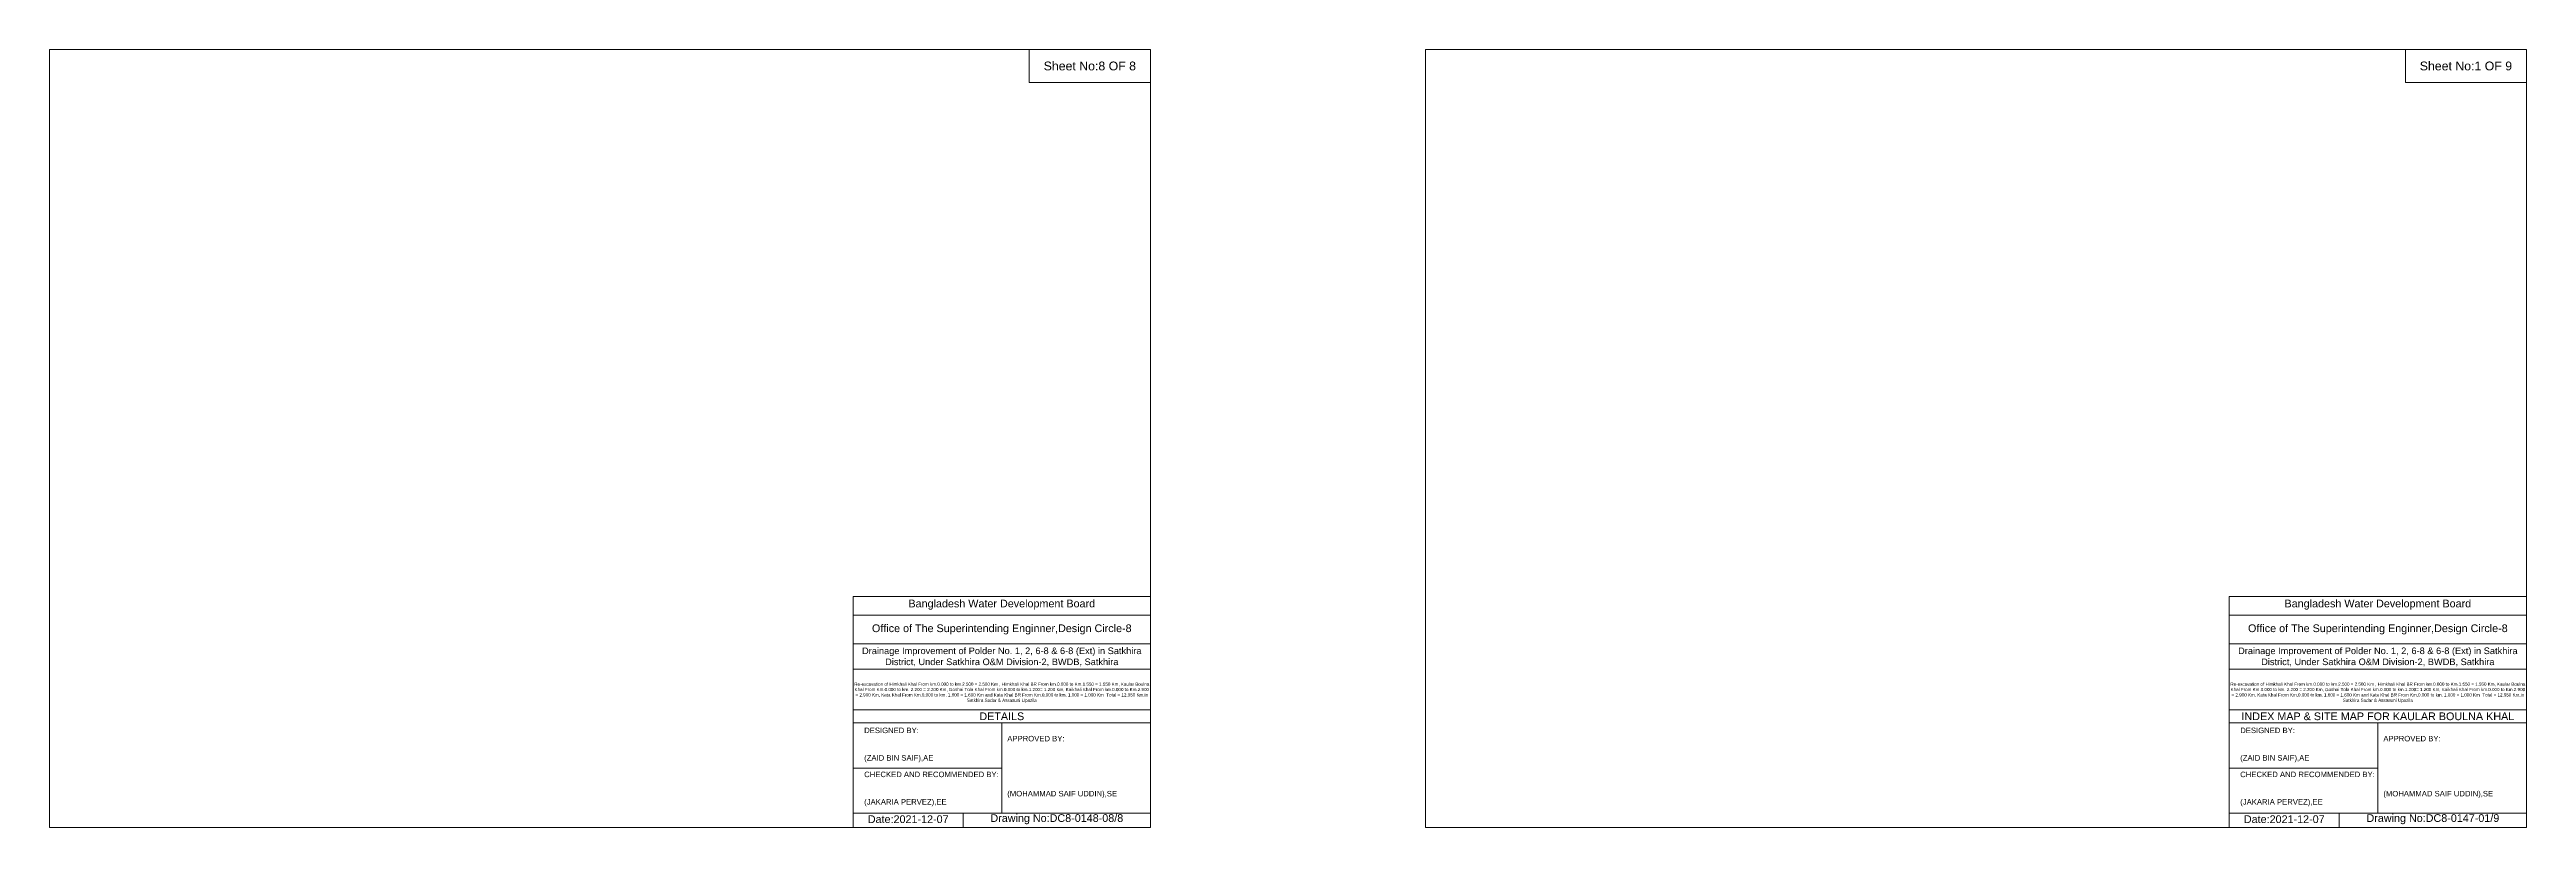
# Model space of a CAD drawing. Header units: inches. Extents: x 91000 to 628000, y -5656 to 0.
# Drawn here: x 270000 to 288000, y -5656 to 0 of the extents above; entities that cross this region are included whole.
import ezdxf

# ---------------------------------------------------------------- set-up
doc = ezdxf.new("R2010")
doc.units = ezdxf.units.IN
doc.header["$LTSCALE"] = 7
doc.header["$MEASUREMENT"] = 0
doc.layers.add('Cross Section Labels', color=7, linetype='Continuous', lineweight=9)
doc.styles.get("Standard").update_dxf_attribs({"font": 'arial.ttf'})

msp = doc.modelspace()

# ---------------------------------------------------------------- linework, layer by layer
at = {"layer": 'Cross Section Labels'}
for points in [[(270000, 0), (278000, 0), (278000, -5656), (270000, -5656)], [(277120, 0), (278000, 0), (278000, -240), (277120, -240)], [(280000, 0), (288000, 0), (288000, -5656), (280000, -5656)], [(287120, 0), (288000, 0), (288000, -240), (287120, -240)]]:
    msp.add_lwpolyline(points, close=True, dxfattribs=at)
for points in [[(275840, -5656), (275840, -3976), (278000, -3976)], [(275840, -4112), (278000, -4112)], [(285840, -5656), (285840, -3976), (288000, -3976)], [(285840, -4112), (288000, -4112)], [(275840, -4320), (278000, -4320)], [(285840, -4320), (288000, -4320)], [(275840, -4504), (278000, -4504)], [(285840, -4504), (288000, -4504)], [(275840, -4800), (278000, -4800)], [(285840, -4800), (288000, -4800)], [(275840, -4896), (278000, -4896)], [(276920, -4896), (276920, -5552)], [(285840, -4896), (288000, -4896)], [(286920, -4896), (286920, -5552)], [(275840, -5224), (276920, -5224)], [(285840, -5224), (286920, -5224)], [(275840, -5552), (278000, -5552)], [(276640, -5552), (276640, -5656)], [(285840, -5552), (288000, -5552)], [(286640, -5552), (286640, -5656)]]:
    msp.add_lwpolyline(points, dxfattribs=at)

# ---------------------------------------------------------------- texts
at = {"layer": 'Cross Section Labels', "attachment_point": 5}
for s, insert, char_height in [('Sheet No:8 OF 8', (277560, -120), 64), ('Sheet No:1 OF 9', (287560, -120), 64), ('Bangladesh Water Development Board', (276920, -4036), 56), ('Bangladesh Water Development Board', (286920, -4036), 56), ('Office of The Superintending Enginner,Design Circle-8', (276920, -4216), 56), ('Office of The Superintending Enginner,Design Circle-8', (286920, -4216), 56)]:
    msp.add_mtext(s, dxfattribs=dict(at, insert=insert, char_height=char_height))
at = {"layer": 'Cross Section Labels'}
for s, insert, char_height, width, attachment_point in [('Drainage Improvement of Polder No. 1, 2, 6-8 & 6-8 (Ext) in Satkhira District, Under Satkhira O&M Division-2, BWDB, Satkhira', (276920, -4416), 48, 2240, 5), ('Drainage Improvement of Polder No. 1, 2, 6-8 & 6-8 (Ext) in Satkhira District, Under Satkhira O&M Division-2, BWDB, Satkhira', (286920, -4416), 48, 2240, 5), ('Re-excavation of Himkhali Khal From km.0.000 to km.2.500 = 2.500 Km , Himkhali Khal BR From km.0.000 to Km.1.550 = 1.550 Km, Kaular Boulna Khal From Km.0.000 to km. 2.200 = 2.200 Km, Goshai Tola Khal From km.0.000 to km.1.200= 1.200 Km, Kaikhali Khal From km.0.000 to Km.2.900 = 2.900 Km, Kata Khal From Km.0.000 to km. 1.600 = 1.600 Km and Kata Khal BR From Km.0.000 to km. 1.000 = 1.000 Km  Total = 12.950 Km.in Satkhira Sadar & Assasuni Upazila', (276920, -4676), 23.481, 2160, 5), ('Re-excavation of Himkhali Khal From km.0.000 to km.2.500 = 2.500 Km , Himkhali Khal BR From km.0.000 to Km.1.550 = 1.550 Km, Kaular Boulna Khal From Km.0.000 to km. 2.200 = 2.200 Km, Goshai Tola Khal From km.0.000 to km.1.200= 1.200 Km, Kaikhali Khal From km.0.000 to Km.2.900 = 2.900 Km, Kata Khal From Km.0.000 to km. 1.600 = 1.600 Km and Kata Khal BR From Km.0.000 to km. 1.000 = 1.000 Km  Total = 12.950 Km.in Satkhira Sadar & Assasuni Upazila', (286920, -4676), 23.481, 2160, 5), ('DETAILS', (276920, -4848), 56, 2240, 5), ('INDEX MAP & SITE MAP FOR KAULAR BOULNA KHAL', (286920, -4848), 56, 2240, 5), ('DESIGNED BY:^J^J^J(ZAID BIN SAIF),AE', (275920, -5056), 40, 1120, 4), ('APPROVED BY:^J^J^J^J^J^J(MOHAMMAD SAIF UDDIN),SE', (276960, -5216), 40, 1120, 4), ('DESIGNED BY:^J^J^J(ZAID BIN SAIF),AE', (285920, -5056), 40, 1120, 4), ('APPROVED BY:^J^J^J^J^J^J(MOHAMMAD SAIF UDDIN),SE', (286960, -5216), 40, 1120, 4), ('CHECKED AND RECOMMENDED BY:^J^J^J(JAKARIA PERVEZ),EE', (275920, -5376), 40, 1120, 4), ('CHECKED AND RECOMMENDED BY:^J^J^J(JAKARIA PERVEZ),EE', (285920, -5376), 40, 1120, 4), ('Date:2021-12-07', (276240, -5596), 56, 1120, 5), ('Drawing No:DC8-0148-08/8', (277320, -5596), 56, 1760, 5), ('Date:2021-12-07', (286240, -5596), 56, 1120, 5), ('Drawing No:DC8-0147-01/9', (287320, -5596), 56, 1760, 5)]:
    msp.add_mtext(s, dxfattribs=dict(at, insert=insert, char_height=char_height, width=width, attachment_point=attachment_point))

doc.saveas('drawing.dxf')
